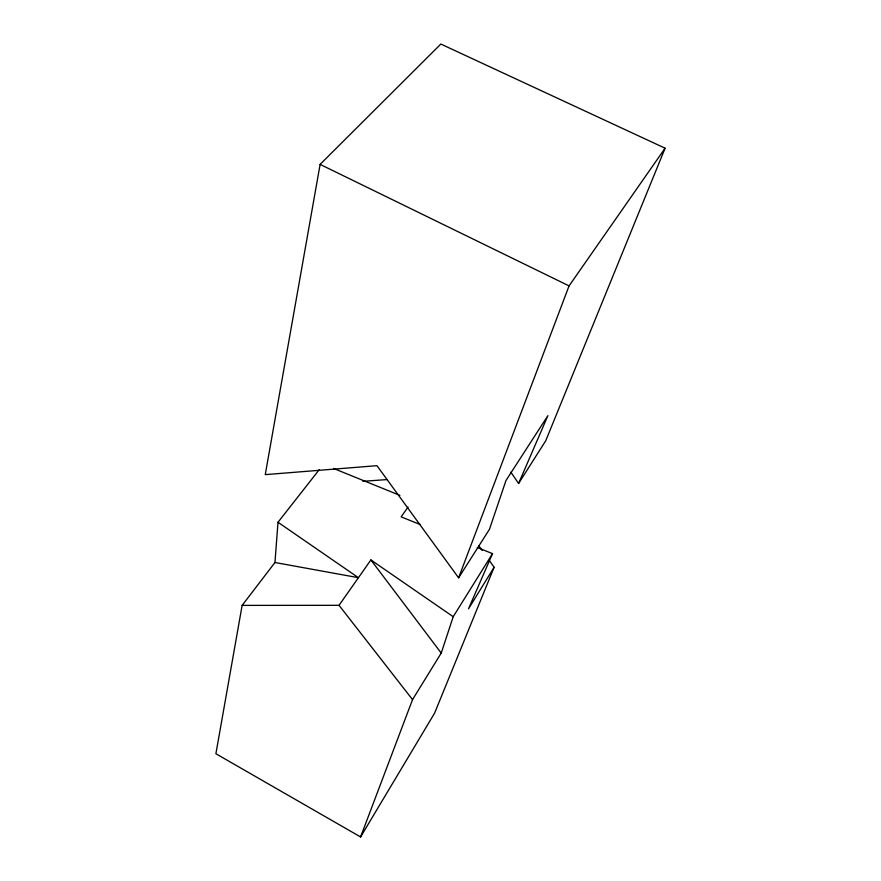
<?xml version="1.0" encoding="UTF-8"?>
<svg xmlns="http://www.w3.org/2000/svg" width="881" height="881" viewBox="0 0 881 881"><rect width="100%" height="100%" fill="white"/><g stroke="black" fill="none" stroke-linecap="round" stroke-linejoin="round"><path stroke-width="1.32" d="M489.329 560.525L494.12 567.254L434.597 713.147L360.582 836.95L215.9 753.74L242.132 605.39L274.96 562.507L278 522.257L319.219 469.716M518.579 483.471L545.735 440.764L665.1 148.206L440.841 44.05L320.111 164.384L265.247 474.639L376.958 465.675L458.616 577.815L489.462 529.294L505.969 480.541L547.894 415.645L518.579 483.471L510.87 472.183M360.582 836.95L412.539 699.613L441.227 653.074L453.208 616.711L492.512 553.631L477.282 547.508M458.616 577.815L569.06 285.896L665.1 148.206M492.512 553.631L468.516 608.804L494.12 567.254M242.132 605.39L339.031 605.313L370.89 559.942L453.208 616.711M408.035 507.06L401.141 516.872L420.171 524.525M362.807 481.323L387.299 479.561M274.96 562.507L358.424 577.694L278 522.257M333.624 468.483L399.886 495.353M320.111 164.384L569.06 285.896M339.031 605.313L412.539 699.613M370.89 559.942L441.227 653.074M478.956 545.967L482.149 550.449"/></g></svg>
